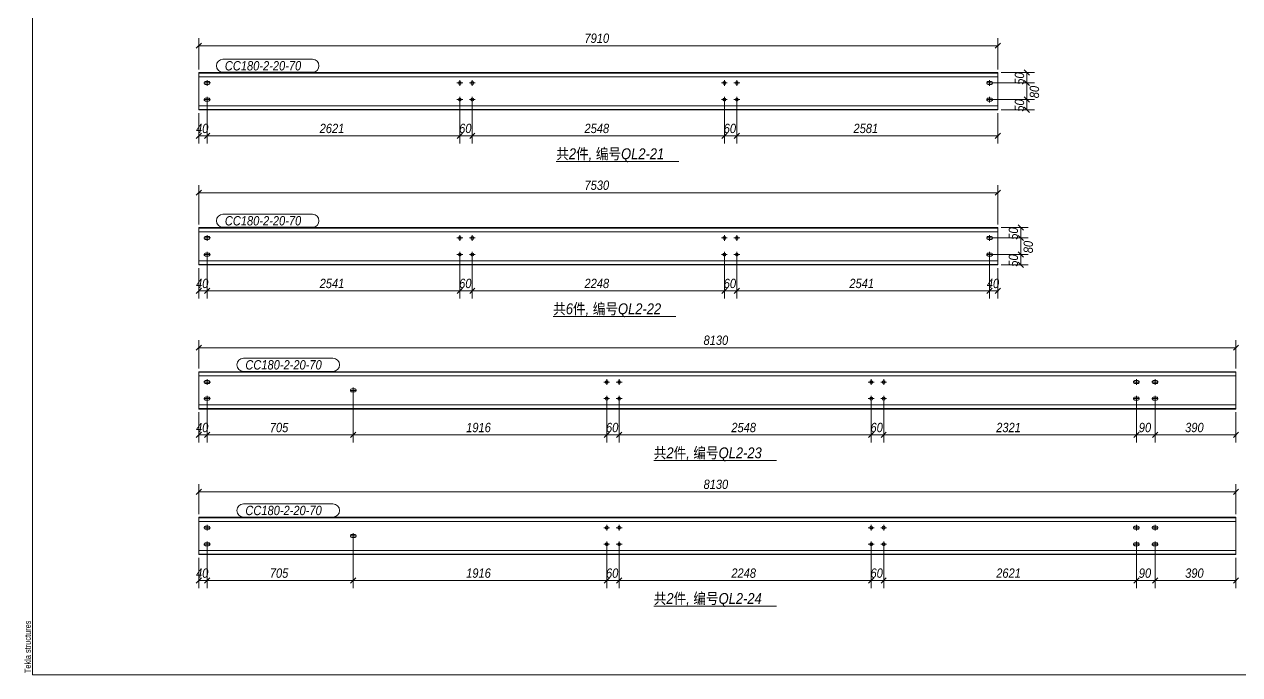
# Model space of a CAD drawing. Extents: x 857 to 4439, y -1249 to 4637.
# Drawn here: x 2055.2 to 2445.9, y 3196.1 to 3405.1 of the extents above; entities that cross this region are included whole.
import ezdxf

# ---------------------------------------------------------------- set-up
doc = ezdxf.new("R2010")
doc.units = 0
doc.header["$LTSCALE"] = 1000
doc.header["$MEASUREMENT"] = 0
doc.linetypes.add('XKITLINE00', pattern=[0])
doc.linetypes.add('XKITLINE02', pattern=[4, 2, -2])
for name, color, linetype, lineweight in [('Bolt', 7, 'Continuous', 0), ('DrawingSheet', 5, 'Continuous', 0), ('OtherObjectType', 1, 'Continuous', 0), ('Part', 2, 'Continuous', 0), ('PartMark', 3, 'Continuous', 0), ('Z-DIMENSIONS', 1, 'Continuous', 0)]:
    doc.layers.add(name, color=color, linetype=linetype, lineweight=lineweight)
doc.styles.add('Arial', font='arial.ttf')
doc.styles.add('Arial Italic', font='ariali.ttf')

# ---------------------------------------------------------------- blocks, each defined once
blk = doc.blocks.new('墙面檩条2C')
at = {"layer": 'Bolt', "color": 3, "linetype": 'XKITLINE00', "lineweight": 0}
for p, q in [((60.36, 195.47), (60.26, 195.32)), ((60.51, 195.57), (60.36, 195.47)), ((60.69, 195.61), (60.51, 195.57)), ((61.63, 195.61), (60.69, 195.61)), ((61.16, 196.07), (61.16, 194.21)), ((61.8, 195.57), (61.63, 195.61)), ((61.96, 195.47), (61.8, 195.57)), ((62.06, 195.32), (61.96, 195.47)), ((142.42, 194.21), (142.42, 196.07)), ((146.42, 194.21), (146.42, 196.07)), ((227.45, 194.21), (227.45, 196.07)), ((231.45, 194.21), (231.45, 196.07)), ((311.91, 195.47), (311.81, 195.32)), ((312.07, 195.57), (311.91, 195.47)), ((312.24, 195.61), (312.07, 195.57)), ((313.18, 195.61), (312.24, 195.61)), ((312.71, 194.21), (312.71, 196.07)), ((313.36, 195.57), (313.18, 195.61)), ((313.51, 195.47), (313.36, 195.57)), ((313.61, 195.32), (313.51, 195.47)), ((60.26, 195.32), (60.23, 195.14)), ((60.23, 195.14), (60.23, 195.14)), ((60.23, 195.14), (60.26, 194.96)), ((62.09, 195.14), (60.23, 195.14)), ((60.26, 194.96), (60.36, 194.81)), ((60.36, 194.81), (60.51, 194.71)), ((60.51, 194.71), (60.69, 194.67)), ((60.69, 194.67), (61.63, 194.67)), ((61.63, 194.67), (61.8, 194.71)), ((61.8, 194.71), (61.96, 194.81)), ((61.96, 194.81), (62.06, 194.96)), ((62.09, 195.14), (62.06, 195.32)), ((62.06, 194.96), (62.09, 195.14)), ((62.09, 195.14), (62.09, 195.14)), ((141.48, 195.14), (143.35, 195.14)), ((145.48, 195.14), (147.35, 195.14)), ((226.52, 195.14), (228.38, 195.14)), ((230.52, 195.14), (232.38, 195.14)), ((311.81, 195.32), (311.78, 195.14)), ((311.78, 195.14), (311.78, 195.14)), ((311.78, 195.14), (311.81, 194.96)), ((311.78, 195.14), (313.64, 195.14)), ((311.81, 194.96), (311.91, 194.81)), ((311.91, 194.81), (312.07, 194.71)), ((312.07, 194.71), (312.24, 194.67)), ((312.24, 194.67), (313.18, 194.67)), ((313.18, 194.67), (313.36, 194.71)), ((313.36, 194.71), (313.51, 194.81)), ((313.51, 194.81), (313.61, 194.96)), ((313.64, 195.14), (313.61, 195.32)), ((313.61, 194.96), (313.64, 195.14)), ((313.64, 195.14), (313.64, 195.14)), ((60.26, 189.99), (60.23, 189.81)), ((60.23, 189.81), (60.23, 189.81)), ((60.23, 189.81), (60.26, 189.63)), ((62.09, 189.81), (60.23, 189.81)), ((60.36, 190.14), (60.26, 189.99)), ((60.26, 189.63), (60.36, 189.48)), ((60.51, 190.24), (60.36, 190.14)), ((60.36, 189.48), (60.51, 189.38)), ((60.69, 190.27), (60.51, 190.24)), ((60.51, 189.38), (60.69, 189.34)), ((61.63, 190.27), (60.69, 190.27)), ((60.69, 189.34), (61.63, 189.34)), ((61.16, 190.74), (61.16, 188.87)), ((61.8, 190.24), (61.63, 190.27)), ((61.63, 189.34), (61.8, 189.38)), ((61.96, 190.14), (61.8, 190.24)), ((61.8, 189.38), (61.96, 189.48)), ((62.06, 189.99), (61.96, 190.14)), ((61.96, 189.48), (62.06, 189.63)), ((62.09, 189.81), (62.06, 189.99)), ((62.06, 189.63), (62.09, 189.81)), ((62.09, 189.81), (62.09, 189.81)), ((141.48, 189.81), (143.35, 189.81)), ((142.42, 188.87), (142.42, 190.74)), ((145.48, 189.81), (147.35, 189.81)), ((146.42, 188.87), (146.42, 190.74)), ((226.52, 189.81), (228.38, 189.81)), ((227.45, 188.87), (227.45, 190.74)), ((230.52, 189.81), (232.38, 189.81)), ((231.45, 188.87), (231.45, 190.74)), ((311.81, 189.99), (311.78, 189.81)), ((311.78, 189.81), (311.78, 189.81)), ((311.78, 189.81), (311.81, 189.63)), ((311.78, 189.81), (313.64, 189.81)), ((311.91, 190.14), (311.81, 189.99)), ((311.81, 189.63), (311.91, 189.48)), ((312.07, 190.24), (311.91, 190.14)), ((311.91, 189.48), (312.07, 189.38)), ((312.24, 190.27), (312.07, 190.24)), ((312.07, 189.38), (312.24, 189.34)), ((313.18, 190.27), (312.24, 190.27)), ((312.24, 189.34), (313.18, 189.34)), ((312.71, 188.87), (312.71, 190.74)), ((313.36, 190.24), (313.18, 190.27)), ((313.18, 189.34), (313.36, 189.38)), ((313.51, 190.14), (313.36, 190.24)), ((313.36, 189.38), (313.51, 189.48)), ((313.61, 189.99), (313.51, 190.14)), ((313.51, 189.48), (313.61, 189.63)), ((313.64, 189.81), (313.61, 189.99)), ((313.61, 189.63), (313.64, 189.81)), ((313.64, 189.81), (313.64, 189.81)), ((60.26, 145.51), (60.23, 145.33)), ((60.23, 145.33), (60.23, 145.33)), ((60.23, 145.33), (60.26, 145.15)), ((60.23, 145.33), (62.09, 145.33)), ((60.36, 145.66), (60.26, 145.51)), ((60.26, 145.15), (60.36, 145)), ((60.51, 145.76), (60.36, 145.66)), ((60.36, 145), (60.51, 144.9)), ((60.69, 145.8), (60.51, 145.76)), ((60.51, 144.9), (60.69, 144.86)), ((61.63, 145.8), (60.69, 145.8)), ((60.69, 144.86), (61.63, 144.86)), ((61.16, 144.4), (61.16, 146.26)), ((61.8, 145.76), (61.63, 145.8)), ((61.63, 144.86), (61.8, 144.9)), ((61.96, 145.66), (61.8, 145.76)), ((61.8, 144.9), (61.96, 145)), ((62.06, 145.51), (61.96, 145.66)), ((61.96, 145), (62.06, 145.15)), ((62.09, 145.33), (62.06, 145.51)), ((62.06, 145.15), (62.09, 145.33)), ((62.09, 145.33), (62.09, 145.33)), ((141.48, 145.33), (143.35, 145.33)), ((142.42, 144.4), (142.42, 146.26)), ((145.48, 145.33), (147.35, 145.33)), ((146.42, 144.4), (146.42, 146.26)), ((226.52, 145.33), (228.38, 145.33)), ((227.45, 144.4), (227.45, 146.26)), ((230.52, 145.33), (232.38, 145.33)), ((231.45, 144.4), (231.45, 146.26)), ((311.81, 145.51), (311.78, 145.33)), ((311.78, 145.33), (311.78, 145.33)), ((311.78, 145.33), (311.81, 145.15)), ((311.78, 145.33), (313.64, 145.33)), ((311.91, 145.66), (311.81, 145.51)), ((311.81, 145.15), (311.91, 145)), ((312.07, 145.76), (311.91, 145.66)), ((311.91, 145), (312.07, 144.9)), ((312.24, 145.8), (312.07, 145.76)), ((312.07, 144.9), (312.24, 144.86)), ((313.18, 145.8), (312.24, 145.8)), ((312.24, 144.86), (313.18, 144.86)), ((312.71, 144.4), (312.71, 146.26)), ((313.36, 145.76), (313.18, 145.8)), ((313.18, 144.86), (313.36, 144.9)), ((313.51, 145.66), (313.36, 145.76)), ((313.36, 144.9), (313.51, 145)), ((313.61, 145.51), (313.51, 145.66)), ((313.51, 145), (313.61, 145.15)), ((313.64, 145.33), (313.61, 145.51)), ((313.61, 145.15), (313.64, 145.33)), ((313.64, 145.33), (313.64, 145.33)), ((61.16, 139.06), (61.16, 140.93)), ((142.42, 139.06), (142.42, 140.93)), ((146.42, 139.06), (146.42, 140.93)), ((227.45, 139.06), (227.45, 140.93)), ((231.45, 139.06), (231.45, 140.93)), ((312.71, 139.06), (312.71, 140.93)), ((60.26, 140.18), (60.23, 140)), ((60.23, 140), (60.23, 140)), ((60.23, 140), (60.26, 139.82)), ((60.23, 140), (62.09, 140)), ((60.36, 140.33), (60.26, 140.18)), ((60.26, 139.82), (60.36, 139.67)), ((60.51, 140.43), (60.36, 140.33)), ((60.36, 139.67), (60.51, 139.57)), ((60.69, 140.46), (60.51, 140.43)), ((60.51, 139.57), (60.69, 139.53)), ((61.63, 140.46), (60.69, 140.46)), ((60.69, 139.53), (61.63, 139.53)), ((61.8, 140.43), (61.63, 140.46)), ((61.63, 139.53), (61.8, 139.57)), ((61.96, 140.33), (61.8, 140.43)), ((61.8, 139.57), (61.96, 139.67)), ((62.06, 140.18), (61.96, 140.33)), ((61.96, 139.67), (62.06, 139.82)), ((62.09, 140), (62.06, 140.18)), ((62.06, 139.82), (62.09, 140)), ((62.09, 140), (62.09, 140)), ((141.48, 140), (143.35, 140)), ((145.48, 140), (147.35, 140)), ((226.52, 140), (228.38, 140)), ((230.52, 140), (232.38, 140)), ((311.81, 140.18), (311.78, 140)), ((311.78, 140), (311.78, 140)), ((311.78, 140), (311.81, 139.82)), ((311.78, 140), (313.64, 140)), ((311.91, 140.33), (311.81, 140.18)), ((311.81, 139.82), (311.91, 139.67)), ((312.07, 140.43), (311.91, 140.33)), ((311.91, 139.67), (312.07, 139.57)), ((312.24, 140.46), (312.07, 140.43)), ((312.07, 139.57), (312.24, 139.53)), ((313.18, 140.46), (312.24, 140.46)), ((312.24, 139.53), (313.18, 139.53)), ((313.36, 140.43), (313.18, 140.46)), ((313.18, 139.53), (313.36, 139.57)), ((313.51, 140.33), (313.36, 140.43)), ((313.36, 139.57), (313.51, 139.67)), ((313.61, 140.18), (313.51, 140.33)), ((313.51, 139.67), (313.61, 139.82)), ((313.64, 140), (313.61, 140.18)), ((313.61, 139.82), (313.64, 140)), ((313.64, 140), (313.64, 140)), ((60.26, 99.21), (60.23, 99.03)), ((60.23, 99.03), (60.23, 99.03)), ((60.23, 99.03), (60.26, 98.86)), ((62.09, 99.03), (60.23, 99.03)), ((60.36, 99.36), (60.26, 99.21)), ((60.26, 98.86), (60.36, 98.7)), ((60.51, 99.47), (60.36, 99.36)), ((60.36, 98.7), (60.51, 98.6)), ((60.69, 99.5), (60.51, 99.47)), ((60.51, 98.6), (60.69, 98.57)), ((61.63, 99.5), (60.69, 99.5)), ((60.69, 98.57), (61.63, 98.57)), ((61.16, 99.97), (61.16, 98.1)), ((61.8, 99.47), (61.63, 99.5)), ((61.63, 98.57), (61.8, 98.6)), ((61.96, 99.36), (61.8, 99.47)), ((61.8, 98.6), (61.96, 98.7)), ((62.06, 99.21), (61.96, 99.36)), ((61.96, 98.7), (62.06, 98.86)), ((62.09, 99.03), (62.06, 99.21)), ((62.06, 98.86), (62.09, 99.03)), ((62.09, 99.03), (62.09, 99.03)), ((188.69, 99.03), (190.56, 99.03)), ((189.62, 98.1), (189.62, 99.97)), ((192.69, 99.03), (194.56, 99.03)), ((193.62, 98.1), (193.62, 99.97)), ((273.72, 99.03), (275.59, 99.03)), ((274.66, 98.1), (274.66, 99.97)), ((277.72, 99.03), (279.59, 99.03)), ((278.66, 98.1), (278.66, 99.97)), ((359.02, 99.21), (358.98, 99.03)), ((358.98, 99.03), (358.98, 99.03)), ((358.98, 99.03), (359.02, 98.86)), ((360.85, 99.03), (358.98, 99.03)), ((359.12, 99.36), (359.02, 99.21)), ((359.02, 98.86), (359.12, 98.7)), ((359.27, 99.47), (359.12, 99.36)), ((359.12, 98.7), (359.27, 98.6)), ((359.45, 99.5), (359.27, 99.47)), ((359.27, 98.6), (359.45, 98.57)), ((360.38, 99.5), (359.45, 99.5)), ((359.45, 98.57), (360.38, 98.57)), ((359.92, 99.97), (359.92, 98.1)), ((360.56, 99.47), (360.38, 99.5)), ((360.38, 98.57), (360.56, 98.6)), ((360.71, 99.36), (360.56, 99.47)), ((360.56, 98.6), (360.71, 98.7)), ((360.81, 99.21), (360.71, 99.36)), ((360.71, 98.7), (360.81, 98.86)), ((360.85, 99.03), (360.81, 99.21)), ((360.81, 98.86), (360.85, 99.03)), ((360.85, 99.03), (360.85, 99.03)), ((365.02, 99.21), (364.98, 99.03)), ((364.98, 99.03), (364.98, 99.03)), ((364.98, 99.03), (365.02, 98.86)), ((366.85, 99.03), (364.98, 99.03)), ((365.12, 99.36), (365.02, 99.21)), ((365.02, 98.86), (365.12, 98.7)), ((365.27, 99.47), (365.12, 99.36)), ((365.12, 98.7), (365.27, 98.6)), ((365.45, 99.5), (365.27, 99.47)), ((365.27, 98.6), (365.45, 98.57)), ((366.38, 99.5), (365.45, 99.5)), ((365.45, 98.57), (366.38, 98.57)), ((365.92, 99.97), (365.92, 98.1)), ((366.56, 99.47), (366.38, 99.5)), ((366.38, 98.57), (366.56, 98.6)), ((366.71, 99.36), (366.56, 99.47)), ((366.56, 98.6), (366.71, 98.7)), ((366.81, 99.21), (366.71, 99.36)), ((366.71, 98.7), (366.81, 98.86)), ((366.85, 99.03), (366.81, 99.21)), ((366.81, 98.86), (366.85, 99.03)), ((366.85, 99.03), (366.85, 99.03)), ((60.26, 93.88), (60.23, 93.7)), ((60.36, 94.03), (60.26, 93.88)), ((60.51, 94.13), (60.36, 94.03)), ((60.69, 94.17), (60.51, 94.13)), ((61.63, 94.17), (60.69, 94.17)), ((61.16, 94.63), (61.16, 92.77)), ((61.8, 94.13), (61.63, 94.17)), ((61.96, 94.03), (61.8, 94.13)), ((62.06, 93.88), (61.96, 94.03)), ((62.09, 93.7), (62.06, 93.88)), ((107.23, 96.37), (107.26, 96.55)), ((107.26, 96.19), (107.23, 96.37)), ((107.23, 96.37), (107.23, 96.37)), ((107.23, 96.37), (109.09, 96.37)), ((107.26, 96.55), (107.36, 96.7)), ((107.36, 96.04), (107.26, 96.19)), ((107.36, 96.7), (107.51, 96.8)), ((107.51, 95.94), (107.36, 96.04)), ((107.51, 96.8), (107.69, 96.83)), ((107.69, 95.9), (107.51, 95.94)), ((107.69, 96.83), (108.63, 96.83)), ((108.63, 95.9), (107.69, 95.9)), ((108.16, 97.3), (108.16, 95.43)), ((108.63, 96.83), (108.8, 96.8)), ((108.8, 95.94), (108.63, 95.9)), ((108.8, 96.8), (108.96, 96.7)), ((108.96, 96.04), (108.8, 95.94)), ((108.96, 96.7), (109.06, 96.55)), ((109.06, 96.19), (108.96, 96.04)), ((109.06, 96.55), (109.09, 96.37)), ((109.09, 96.37), (109.06, 96.19)), ((109.09, 96.37), (109.09, 96.37)), ((189.62, 92.77), (189.62, 94.63)), ((193.62, 92.77), (193.62, 94.63)), ((274.66, 92.77), (274.66, 94.63)), ((278.66, 92.77), (278.66, 94.63)), ((359.02, 93.88), (358.98, 93.7)), ((359.12, 94.03), (359.02, 93.88)), ((359.27, 94.13), (359.12, 94.03)), ((359.45, 94.17), (359.27, 94.13)), ((360.38, 94.17), (359.45, 94.17)), ((359.92, 94.63), (359.92, 92.77)), ((360.56, 94.13), (360.38, 94.17)), ((360.71, 94.03), (360.56, 94.13)), ((360.81, 93.88), (360.71, 94.03)), ((360.85, 93.7), (360.81, 93.88)), ((365.02, 93.88), (364.98, 93.7)), ((365.12, 94.03), (365.02, 93.88)), ((365.27, 94.13), (365.12, 94.03)), ((365.45, 94.17), (365.27, 94.13)), ((366.38, 94.17), (365.45, 94.17)), ((365.92, 94.63), (365.92, 92.77)), ((366.56, 94.13), (366.38, 94.17)), ((366.71, 94.03), (366.56, 94.13)), ((366.81, 93.88), (366.71, 94.03)), ((366.85, 93.7), (366.81, 93.88)), ((60.23, 93.7), (60.23, 93.7)), ((60.23, 93.7), (60.26, 93.52)), ((62.09, 93.7), (60.23, 93.7)), ((60.26, 93.52), (60.36, 93.37)), ((60.36, 93.37), (60.51, 93.27)), ((60.51, 93.27), (60.69, 93.23)), ((60.69, 93.23), (61.63, 93.23)), ((61.63, 93.23), (61.8, 93.27)), ((61.8, 93.27), (61.96, 93.37)), ((61.96, 93.37), (62.06, 93.52)), ((62.06, 93.52), (62.09, 93.7)), ((62.09, 93.7), (62.09, 93.7)), ((188.69, 93.7), (190.56, 93.7)), ((192.69, 93.7), (194.56, 93.7)), ((273.72, 93.7), (275.59, 93.7)), ((277.72, 93.7), (279.59, 93.7)), ((358.98, 93.7), (358.98, 93.7)), ((358.98, 93.7), (359.02, 93.52)), ((360.85, 93.7), (358.98, 93.7)), ((359.02, 93.52), (359.12, 93.37)), ((359.12, 93.37), (359.27, 93.27)), ((359.27, 93.27), (359.45, 93.23)), ((359.45, 93.23), (360.38, 93.23)), ((360.38, 93.23), (360.56, 93.27)), ((360.56, 93.27), (360.71, 93.37)), ((360.71, 93.37), (360.81, 93.52)), ((360.81, 93.52), (360.85, 93.7)), ((360.85, 93.7), (360.85, 93.7)), ((364.98, 93.7), (364.98, 93.7)), ((364.98, 93.7), (365.02, 93.52)), ((366.85, 93.7), (364.98, 93.7)), ((365.02, 93.52), (365.12, 93.37)), ((365.12, 93.37), (365.27, 93.27)), ((365.27, 93.27), (365.45, 93.23)), ((365.45, 93.23), (366.38, 93.23)), ((366.38, 93.23), (366.56, 93.27)), ((366.56, 93.27), (366.71, 93.37)), ((366.71, 93.37), (366.81, 93.52)), ((366.81, 93.52), (366.85, 93.7)), ((366.85, 93.7), (366.85, 93.7)), ((60.26, 52.42), (60.23, 52.24)), ((60.23, 52.24), (60.23, 52.24)), ((60.23, 52.24), (60.26, 52.06)), ((60.23, 52.24), (62.09, 52.24)), ((60.36, 52.57), (60.26, 52.42)), ((60.26, 52.06), (60.36, 51.91)), ((60.51, 52.67), (60.36, 52.57)), ((60.36, 51.91), (60.51, 51.81)), ((60.69, 52.71), (60.51, 52.67)), ((60.51, 51.81), (60.69, 51.77)), ((61.63, 52.71), (60.69, 52.71)), ((60.69, 51.77), (61.63, 51.77)), ((61.16, 51.31), (61.16, 53.17)), ((61.8, 52.67), (61.63, 52.71)), ((61.63, 51.77), (61.8, 51.81)), ((61.96, 52.57), (61.8, 52.67)), ((61.8, 51.81), (61.96, 51.91)), ((62.06, 52.42), (61.96, 52.57)), ((61.96, 51.91), (62.06, 52.06)), ((62.09, 52.24), (62.06, 52.42)), ((62.06, 52.06), (62.09, 52.24)), ((62.09, 52.24), (62.09, 52.24)), ((188.69, 52.24), (190.56, 52.24)), ((189.62, 51.31), (189.62, 53.17)), ((192.69, 52.24), (194.56, 52.24)), ((193.62, 51.31), (193.62, 53.17)), ((273.72, 52.24), (275.59, 52.24)), ((274.66, 51.31), (274.66, 53.17)), ((277.72, 52.24), (279.59, 52.24)), ((278.66, 51.31), (278.66, 53.17)), ((359.02, 52.42), (358.98, 52.24)), ((358.98, 52.24), (358.98, 52.24)), ((358.98, 52.24), (359.02, 52.06)), ((358.98, 52.24), (360.85, 52.24)), ((359.12, 52.57), (359.02, 52.42)), ((359.02, 52.06), (359.12, 51.91)), ((359.27, 52.67), (359.12, 52.57)), ((359.12, 51.91), (359.27, 51.81)), ((359.45, 52.71), (359.27, 52.67)), ((359.27, 51.81), (359.45, 51.77)), ((360.38, 52.71), (359.45, 52.71)), ((359.45, 51.77), (360.38, 51.77)), ((359.92, 51.31), (359.92, 53.17)), ((360.56, 52.67), (360.38, 52.71)), ((360.38, 51.77), (360.56, 51.81)), ((360.71, 52.57), (360.56, 52.67)), ((360.56, 51.81), (360.71, 51.91)), ((360.81, 52.42), (360.71, 52.57)), ((360.71, 51.91), (360.81, 52.06)), ((360.85, 52.24), (360.81, 52.42)), ((360.81, 52.06), (360.85, 52.24)), ((360.85, 52.24), (360.85, 52.24)), ((365.02, 52.42), (364.98, 52.24)), ((364.98, 52.24), (364.98, 52.24)), ((364.98, 52.24), (365.02, 52.06)), ((364.98, 52.24), (366.85, 52.24)), ((365.12, 52.57), (365.02, 52.42)), ((365.02, 52.06), (365.12, 51.91)), ((365.27, 52.67), (365.12, 52.57)), ((365.12, 51.91), (365.27, 51.81)), ((365.45, 52.71), (365.27, 52.67)), ((365.27, 51.81), (365.45, 51.77)), ((366.38, 52.71), (365.45, 52.71)), ((365.45, 51.77), (366.38, 51.77)), ((365.92, 51.31), (365.92, 53.17)), ((366.56, 52.67), (366.38, 52.71)), ((366.38, 51.77), (366.56, 51.81)), ((366.71, 52.57), (366.56, 52.67)), ((366.56, 51.81), (366.71, 51.91)), ((366.81, 52.42), (366.71, 52.57)), ((366.71, 51.91), (366.81, 52.06)), ((366.85, 52.24), (366.81, 52.42)), ((366.81, 52.06), (366.85, 52.24)), ((366.85, 52.24), (366.85, 52.24)), ((60.26, 47.09), (60.23, 46.91)), ((60.23, 46.91), (60.23, 46.91)), ((60.23, 46.91), (60.26, 46.73)), ((60.23, 46.91), (62.09, 46.91)), ((60.36, 47.24), (60.26, 47.09)), ((60.51, 47.34), (60.36, 47.24)), ((60.69, 47.37), (60.51, 47.34)), ((61.63, 47.37), (60.69, 47.37)), ((61.16, 45.97), (61.16, 47.84)), ((61.8, 47.34), (61.63, 47.37)), ((61.96, 47.24), (61.8, 47.34)), ((62.06, 47.09), (61.96, 47.24)), ((62.09, 46.91), (62.06, 47.09)), ((62.06, 46.73), (62.09, 46.91)), ((62.09, 46.91), (62.09, 46.91)), ((107.26, 49.75), (107.23, 49.57)), ((107.23, 49.57), (107.23, 49.57)), ((107.23, 49.57), (107.26, 49.4)), ((107.23, 49.57), (109.09, 49.57)), ((107.36, 49.9), (107.26, 49.75)), ((107.26, 49.4), (107.36, 49.24)), ((107.51, 50.01), (107.36, 49.9)), ((107.36, 49.24), (107.51, 49.14)), ((107.69, 50.04), (107.51, 50.01)), ((107.51, 49.14), (107.69, 49.11)), ((108.63, 50.04), (107.69, 50.04)), ((107.69, 49.11), (108.63, 49.11)), ((108.16, 48.64), (108.16, 50.51)), ((108.8, 50.01), (108.63, 50.04)), ((108.63, 49.11), (108.8, 49.14)), ((108.96, 49.9), (108.8, 50.01)), ((108.8, 49.14), (108.96, 49.24)), ((109.06, 49.75), (108.96, 49.9)), ((108.96, 49.24), (109.06, 49.4)), ((109.09, 49.57), (109.06, 49.75)), ((109.06, 49.4), (109.09, 49.57)), ((109.09, 49.57), (109.09, 49.57)), ((188.69, 46.91), (190.56, 46.91)), ((189.62, 45.97), (189.62, 47.84)), ((192.69, 46.91), (194.56, 46.91)), ((193.62, 45.97), (193.62, 47.84)), ((273.72, 46.91), (275.59, 46.91)), ((274.66, 45.97), (274.66, 47.84)), ((277.72, 46.91), (279.59, 46.91)), ((278.66, 45.97), (278.66, 47.84)), ((359.02, 47.09), (358.98, 46.91)), ((358.98, 46.91), (358.98, 46.91)), ((358.98, 46.91), (359.02, 46.73)), ((358.98, 46.91), (360.85, 46.91)), ((359.12, 47.24), (359.02, 47.09)), ((359.27, 47.34), (359.12, 47.24)), ((359.45, 47.37), (359.27, 47.34)), ((360.38, 47.37), (359.45, 47.37)), ((359.92, 45.97), (359.92, 47.84)), ((360.56, 47.34), (360.38, 47.37)), ((360.71, 47.24), (360.56, 47.34)), ((360.81, 47.09), (360.71, 47.24)), ((360.85, 46.91), (360.81, 47.09)), ((360.81, 46.73), (360.85, 46.91)), ((360.85, 46.91), (360.85, 46.91)), ((365.02, 47.09), (364.98, 46.91)), ((364.98, 46.91), (364.98, 46.91)), ((364.98, 46.91), (365.02, 46.73)), ((364.98, 46.91), (366.85, 46.91)), ((365.12, 47.24), (365.02, 47.09)), ((365.27, 47.34), (365.12, 47.24)), ((365.45, 47.37), (365.27, 47.34)), ((366.38, 47.37), (365.45, 47.37)), ((365.92, 45.97), (365.92, 47.84)), ((366.56, 47.34), (366.38, 47.37)), ((366.71, 47.24), (366.56, 47.34)), ((366.81, 47.09), (366.71, 47.24)), ((366.85, 46.91), (366.81, 47.09)), ((366.81, 46.73), (366.85, 46.91)), ((366.85, 46.91), (366.85, 46.91)), ((60.26, 46.73), (60.36, 46.58)), ((60.36, 46.58), (60.51, 46.48)), ((60.51, 46.48), (60.69, 46.44)), ((60.69, 46.44), (61.63, 46.44)), ((61.63, 46.44), (61.8, 46.48)), ((61.8, 46.48), (61.96, 46.58)), ((61.96, 46.58), (62.06, 46.73)), ((359.02, 46.73), (359.12, 46.58)), ((359.12, 46.58), (359.27, 46.48)), ((359.27, 46.48), (359.45, 46.44)), ((359.45, 46.44), (360.38, 46.44)), ((360.38, 46.44), (360.56, 46.48)), ((360.56, 46.48), (360.71, 46.58)), ((360.71, 46.58), (360.81, 46.73)), ((365.02, 46.73), (365.12, 46.58)), ((365.12, 46.58), (365.27, 46.48)), ((365.27, 46.48), (365.45, 46.44)), ((365.45, 46.44), (366.38, 46.44)), ((366.38, 46.44), (366.56, 46.48)), ((366.56, 46.48), (366.71, 46.58)), ((366.71, 46.58), (366.81, 46.73))]:
    blk.add_line(p, q, dxfattribs=at)
for centre in [(142.42, 195.14), (146.42, 195.14), (227.45, 195.14), (231.45, 195.14), (142.42, 189.81), (146.42, 189.81), (227.45, 189.81), (231.45, 189.81), (142.42, 145.33), (146.42, 145.33), (227.45, 145.33), (231.45, 145.33), (142.42, 140), (146.42, 140), (227.45, 140), (231.45, 140), (189.62, 99.03), (193.62, 99.03), (274.66, 99.03), (278.66, 99.03), (189.62, 93.7), (193.62, 93.7), (274.66, 93.7), (278.66, 93.7), (189.62, 52.24), (193.62, 52.24), (274.66, 52.24), (278.66, 52.24), (189.62, 46.91), (193.62, 46.91), (274.66, 46.91), (278.66, 46.91)]:
    blk.add_circle(centre, 0.467, dxfattribs=at)
at = {"layer": 'DrawingSheet', "color": 5, "linetype": 'XKITLINE00', "lineweight": 0}
for p, q in [((5, 415), (5, 5)), ((5, 5), (589, 5))]:
    blk.add_line(p, q, dxfattribs=at)
at = {"layer": 'OtherObjectType', "color": 1, "linetype": 'XKITLINE00', "lineweight": 0}
for p, q in [((173.4, 169.89), (212.81, 169.89)), ((172.41, 120.08), (211.83, 120.08)), ((204.75, 73.78), (244.17, 73.78)), ((204.75, 26.99), (244.17, 26.99))]:
    blk.add_line(p, q, dxfattribs=at)
at = {"layer": 'Part', "color": 2, "linetype": 'XKITLINE00', "lineweight": 0}
for p, q in [((58.49, 186.47), (58.49, 198.47)), ((101.85, 198.47), (58.49, 198.47)), ((101.85, 197.14), (58.49, 197.14)), ((186.88, 198.47), (101.95, 198.47)), ((186.88, 197.14), (101.95, 197.14)), ((271.92, 198.47), (186.98, 198.47)), ((271.92, 197.14), (186.98, 197.14)), ((315.38, 198.47), (272.02, 198.47)), ((315.38, 197.14), (272.02, 197.14)), ((315.38, 186.47), (315.38, 198.47)), ((101.85, 187.81), (58.49, 187.81)), ((186.88, 187.81), (101.95, 187.81)), ((271.92, 187.81), (186.98, 187.81)), ((315.38, 187.81), (272.02, 187.81)), ((101.85, 186.47), (58.49, 186.47)), ((186.88, 186.47), (101.95, 186.47)), ((271.92, 186.47), (186.98, 186.47)), ((315.38, 186.47), (272.02, 186.47)), ((58.49, 136.66), (58.49, 148.66)), ((101.85, 148.66), (58.49, 148.66)), ((186.88, 148.66), (101.95, 148.66)), ((271.92, 148.66), (186.98, 148.66)), ((315.38, 148.66), (272.02, 148.66)), ((315.38, 136.66), (315.38, 148.66)), ((101.85, 147.33), (58.49, 147.33)), ((186.88, 147.33), (101.95, 147.33)), ((271.92, 147.33), (186.98, 147.33)), ((315.38, 147.33), (272.02, 147.33)), ((101.85, 138), (58.49, 138)), ((186.88, 138), (101.95, 138)), ((271.92, 138), (186.98, 138)), ((315.38, 138), (272.02, 138)), ((101.85, 136.66), (58.49, 136.66)), ((186.88, 136.66), (101.95, 136.66)), ((271.92, 136.66), (186.98, 136.66)), ((315.38, 136.66), (272.02, 136.66)), ((58.49, 90.37), (58.49, 102.37)), ((149.06, 102.37), (58.49, 102.37)), ((234.09, 102.37), (149.16, 102.37)), ((319.12, 102.37), (234.19, 102.37)), ((391.92, 102.37), (319.22, 102.37)), ((391.92, 90.37), (391.92, 102.37)), ((149.06, 101.03), (58.49, 101.03)), ((234.09, 101.03), (149.16, 101.03)), ((319.12, 101.03), (234.19, 101.03)), ((391.92, 101.03), (319.22, 101.03)), ((149.06, 91.7), (58.49, 91.7)), ((149.06, 90.37), (58.49, 90.37)), ((234.09, 91.7), (149.16, 91.7)), ((234.09, 90.37), (149.16, 90.37)), ((319.12, 91.7), (234.19, 91.7)), ((319.12, 90.37), (234.19, 90.37)), ((391.92, 91.7), (319.22, 91.7)), ((391.92, 90.37), (319.22, 90.37)), ((58.49, 43.57), (58.49, 55.57)), ((149.06, 55.57), (58.49, 55.57)), ((234.09, 55.57), (149.16, 55.57)), ((319.12, 55.57), (234.19, 55.57)), ((391.92, 55.57), (319.22, 55.57)), ((391.92, 43.57), (391.92, 55.57)), ((149.06, 54.24), (58.49, 54.24)), ((234.09, 54.24), (149.16, 54.24)), ((319.12, 54.24), (234.19, 54.24)), ((391.92, 54.24), (319.22, 54.24)), ((149.06, 44.91), (58.49, 44.91)), ((149.06, 43.57), (58.49, 43.57)), ((234.09, 44.91), (149.16, 44.91)), ((234.09, 43.57), (149.16, 43.57)), ((319.12, 44.91), (234.19, 44.91)), ((319.12, 43.57), (234.19, 43.57)), ((391.92, 44.91), (319.22, 44.91)), ((391.92, 43.57), (319.22, 43.57))]:
    blk.add_line(p, q, dxfattribs=at)
at = {"layer": 'Part', "color": 7, "linetype": 'XKITLINE02', "lineweight": 0}
for p, q in [((101.85, 198.34), (58.49, 198.34)), ((186.88, 198.34), (101.95, 198.34)), ((271.92, 198.34), (186.98, 198.34)), ((315.38, 198.34), (272.02, 198.34)), ((101.85, 186.61), (58.49, 186.61)), ((186.88, 186.61), (101.95, 186.61)), ((271.92, 186.61), (186.98, 186.61)), ((315.38, 186.61), (272.02, 186.61)), ((101.85, 148.53), (58.49, 148.53)), ((186.88, 148.53), (101.95, 148.53)), ((271.92, 148.53), (186.98, 148.53)), ((315.38, 148.53), (272.02, 148.53)), ((101.85, 136.8), (58.49, 136.8)), ((186.88, 136.8), (101.95, 136.8)), ((271.92, 136.8), (186.98, 136.8)), ((315.38, 136.8), (272.02, 136.8)), ((149.06, 102.23), (58.49, 102.23)), ((234.09, 102.23), (149.16, 102.23)), ((319.12, 102.23), (234.19, 102.23)), ((391.92, 102.23), (319.22, 102.23)), ((149.06, 90.5), (58.49, 90.5)), ((234.09, 90.5), (149.16, 90.5)), ((319.12, 90.5), (234.19, 90.5)), ((391.92, 90.5), (319.22, 90.5)), ((149.06, 55.44), (58.49, 55.44)), ((234.09, 55.44), (149.16, 55.44)), ((319.12, 55.44), (234.19, 55.44)), ((391.92, 55.44), (319.22, 55.44)), ((149.06, 43.71), (58.49, 43.71)), ((234.09, 43.71), (149.16, 43.71)), ((319.12, 43.71), (234.19, 43.71)), ((391.92, 43.71), (319.22, 43.71))]:
    blk.add_line(p, q, dxfattribs=at)
at = {"layer": 'PartMark', "color": 1, "linetype": 'XKITLINE00', "lineweight": 0}
for p, q in [((66.26, 202.77), (95.03, 202.77)), ((66.26, 198.57), (95.03, 198.57)), ((66.26, 152.96), (95.03, 152.96)), ((66.26, 148.76), (95.03, 148.76)), ((72.86, 106.67), (101.63, 106.67)), ((72.86, 102.47), (101.63, 102.47)), ((72.86, 59.87), (101.63, 59.87)), ((72.86, 55.67), (101.63, 55.67))]:
    blk.add_line(p, q, dxfattribs=at)
for centre, start, end in [((66.26, 200.67), 90, 270), ((95.03, 200.67), 270, 90), ((66.26, 150.86), 90, 270), ((95.03, 150.86), 270, 90), ((72.86, 104.57), 90, 270), ((101.63, 104.57), 270, 90), ((72.86, 57.77), 90, 270), ((101.63, 57.77), 270, 90)]:
    blk.add_arc(centre, 2.1, start, end, dxfattribs=at)
at = {"layer": 'Z-DIMENSIONS', "color": 4, "linetype": 'XKITLINE00', "lineweight": 0}
for p, q in [((59.34, 207.97), (57.64, 206.28)), ((58.49, 199.47), (58.49, 209.53)), ((58.49, 207.13), (315.38, 207.13)), ((316.23, 207.97), (314.53, 206.28)), ((315.38, 199.47), (315.38, 209.53)), ((323.86, 199.32), (325.56, 197.63)), ((316.38, 198.47), (327.11, 198.47)), ((323.86, 195.99), (325.56, 194.29)), ((323.86, 195.99), (325.56, 194.29)), ((324.71, 195.14), (324.71, 198.47)), ((313.71, 195.14), (327.11, 195.14)), ((313.71, 195.14), (327.11, 195.14)), ((324.71, 189.81), (324.71, 195.14)), ((61.16, 188.81), (61.16, 175.74)), ((61.16, 188.81), (61.16, 175.74)), ((142.42, 188.81), (142.42, 175.74)), ((142.42, 188.81), (142.42, 175.74)), ((146.42, 188.81), (146.42, 175.74)), ((146.42, 188.81), (146.42, 175.74)), ((227.45, 188.81), (227.45, 175.74)), ((227.45, 188.81), (227.45, 175.74)), ((231.45, 188.81), (231.45, 175.74)), ((231.45, 188.81), (231.45, 175.74)), ((313.71, 189.81), (327.11, 189.81)), ((313.71, 189.81), (327.11, 189.81)), ((323.86, 190.66), (325.56, 188.96)), ((323.86, 190.66), (325.56, 188.96)), ((324.71, 186.47), (324.71, 189.81)), ((58.49, 185.47), (58.49, 175.74)), ((315.38, 185.47), (315.38, 175.74)), ((316.38, 186.47), (327.11, 186.47)), ((323.86, 187.32), (325.56, 185.63)), ((59.34, 178.99), (57.64, 177.29)), ((58.49, 178.14), (61.16, 178.14)), ((62.01, 178.99), (60.31, 177.29)), ((62.01, 178.99), (60.31, 177.29)), ((61.16, 178.14), (142.42, 178.14)), ((143.27, 178.99), (141.57, 177.29)), ((143.27, 178.99), (141.57, 177.29)), ((142.42, 178.14), (146.42, 178.14)), ((147.27, 178.99), (145.57, 177.29)), ((147.27, 178.99), (145.57, 177.29)), ((146.42, 178.14), (227.45, 178.14)), ((228.3, 178.99), (226.6, 177.29)), ((228.3, 178.99), (226.6, 177.29)), ((227.45, 178.14), (231.45, 178.14)), ((232.3, 178.99), (230.6, 177.29)), ((232.3, 178.99), (230.6, 177.29)), ((231.45, 178.14), (315.38, 178.14)), ((316.23, 178.99), (314.53, 177.29)), ((59.34, 160.74), (57.64, 159.04)), ((58.49, 149.66), (58.49, 162.29)), ((316.23, 160.74), (314.53, 159.04)), ((315.38, 149.66), (315.38, 162.29)), ((58.49, 159.89), (315.38, 159.89)), ((316.38, 148.66), (325.14, 148.66)), ((321.9, 149.51), (323.59, 147.81)), ((322.74, 145.33), (322.74, 148.66)), ((313.71, 145.33), (325.14, 145.33)), ((313.71, 145.33), (325.14, 145.33)), ((321.9, 146.18), (323.59, 144.48)), ((321.9, 146.18), (323.59, 144.48)), ((322.74, 140), (322.74, 145.33)), ((321.9, 140.85), (323.59, 139.15)), ((321.9, 140.85), (323.59, 139.15)), ((61.16, 139), (61.16, 125.93)), ((61.16, 139), (61.16, 125.93)), ((142.42, 139), (142.42, 125.93)), ((142.42, 139), (142.42, 125.93)), ((146.42, 139), (146.42, 125.93)), ((146.42, 139), (146.42, 125.93)), ((227.45, 139), (227.45, 125.93)), ((227.45, 139), (227.45, 125.93)), ((231.45, 139), (231.45, 125.93)), ((231.45, 139), (231.45, 125.93)), ((312.71, 139), (312.71, 125.93)), ((312.71, 139), (312.71, 125.93)), ((313.71, 140), (325.14, 140)), ((313.71, 140), (325.14, 140)), ((321.9, 137.51), (323.59, 135.81)), ((322.74, 136.66), (322.74, 140)), ((58.49, 135.66), (58.49, 125.93)), ((315.38, 135.66), (315.38, 125.93)), ((316.38, 136.66), (325.14, 136.66)), ((59.34, 129.18), (57.64, 127.48)), ((62.01, 129.18), (60.31, 127.48)), ((62.01, 129.18), (60.31, 127.48)), ((143.27, 129.18), (141.57, 127.48)), ((143.27, 129.18), (141.57, 127.48)), ((147.27, 129.18), (145.57, 127.48)), ((147.27, 129.18), (145.57, 127.48)), ((228.3, 129.18), (226.6, 127.48)), ((228.3, 129.18), (226.6, 127.48)), ((232.3, 129.18), (230.6, 127.48)), ((232.3, 129.18), (230.6, 127.48)), ((313.56, 129.18), (311.86, 127.48)), ((313.56, 129.18), (311.86, 127.48)), ((316.23, 129.18), (314.53, 127.48)), ((58.49, 128.33), (61.16, 128.33)), ((61.16, 128.33), (142.42, 128.33)), ((142.42, 128.33), (146.42, 128.33)), ((146.42, 128.33), (227.45, 128.33)), ((227.45, 128.33), (231.45, 128.33)), ((231.45, 128.33), (312.71, 128.33)), ((312.71, 128.33), (315.38, 128.33)), ((59.34, 110.93), (57.64, 109.23)), ((58.49, 103.37), (58.49, 112.48)), ((58.49, 110.08), (391.92, 110.08)), ((392.76, 110.93), (391.07, 109.23)), ((391.92, 103.37), (391.92, 112.48)), ((108.16, 95.37), (108.16, 79.63)), ((108.16, 95.37), (108.16, 79.63)), ((61.16, 92.7), (61.16, 79.63)), ((61.16, 92.7), (61.16, 79.63)), ((189.62, 92.7), (189.62, 79.63)), ((189.62, 92.7), (189.62, 79.63)), ((193.62, 92.7), (193.62, 79.63)), ((193.62, 92.7), (193.62, 79.63)), ((274.66, 92.7), (274.66, 79.63)), ((274.66, 92.7), (274.66, 79.63)), ((278.66, 92.7), (278.66, 79.63)), ((278.66, 92.7), (278.66, 79.63)), ((359.92, 92.7), (359.92, 79.63)), ((359.92, 92.7), (359.92, 79.63)), ((365.92, 92.7), (365.92, 79.63)), ((365.92, 92.7), (365.92, 79.63)), ((58.49, 89.37), (58.49, 79.63)), ((391.92, 89.37), (391.92, 79.63)), ((59.34, 82.88), (57.64, 81.19)), ((62.01, 82.88), (60.31, 81.19)), ((62.01, 82.88), (60.31, 81.19)), ((109.01, 82.88), (107.31, 81.19)), ((109.01, 82.88), (107.31, 81.19)), ((190.47, 82.88), (188.77, 81.19)), ((190.47, 82.88), (188.77, 81.19)), ((194.47, 82.88), (192.77, 81.19)), ((194.47, 82.88), (192.77, 81.19)), ((275.5, 82.88), (273.81, 81.19)), ((275.5, 82.88), (273.81, 81.19)), ((279.5, 82.88), (277.81, 81.19)), ((279.5, 82.88), (277.81, 81.19)), ((360.76, 82.88), (359.07, 81.19)), ((360.76, 82.88), (359.07, 81.19)), ((366.76, 82.88), (365.07, 81.19)), ((366.76, 82.88), (365.07, 81.19)), ((392.76, 82.88), (391.07, 81.19)), ((58.49, 82.03), (61.16, 82.03)), ((61.16, 82.03), (108.16, 82.03)), ((108.16, 82.03), (189.62, 82.03)), ((189.62, 82.03), (193.62, 82.03)), ((193.62, 82.03), (274.66, 82.03)), ((274.66, 82.03), (278.66, 82.03)), ((278.66, 82.03), (359.92, 82.03)), ((359.92, 82.03), (365.92, 82.03)), ((365.92, 82.03), (391.92, 82.03)), ((59.34, 64.63), (57.64, 62.94)), ((58.49, 56.57), (58.49, 66.18)), ((58.49, 63.78), (391.92, 63.78)), ((392.76, 64.63), (391.07, 62.94)), ((391.92, 56.57), (391.92, 66.18)), ((108.16, 48.57), (108.16, 32.84)), ((108.16, 48.57), (108.16, 32.84)), ((61.16, 45.91), (61.16, 32.84)), ((61.16, 45.91), (61.16, 32.84)), ((189.62, 45.91), (189.62, 32.84)), ((189.62, 45.91), (189.62, 32.84)), ((193.62, 45.91), (193.62, 32.84)), ((193.62, 45.91), (193.62, 32.84)), ((274.66, 45.91), (274.66, 32.84)), ((274.66, 45.91), (274.66, 32.84)), ((278.66, 45.91), (278.66, 32.84)), ((278.66, 45.91), (278.66, 32.84)), ((359.92, 45.91), (359.92, 32.84)), ((359.92, 45.91), (359.92, 32.84)), ((365.92, 45.91), (365.92, 32.84)), ((365.92, 45.91), (365.92, 32.84)), ((58.49, 42.57), (58.49, 32.84)), ((391.92, 42.57), (391.92, 32.84)), ((59.34, 36.09), (57.64, 34.39)), ((58.49, 35.24), (61.16, 35.24)), ((62.01, 36.09), (60.31, 34.39)), ((62.01, 36.09), (60.31, 34.39)), ((61.16, 35.24), (108.16, 35.24)), ((109.01, 36.09), (107.31, 34.39)), ((109.01, 36.09), (107.31, 34.39)), ((108.16, 35.24), (189.62, 35.24)), ((190.47, 36.09), (188.77, 34.39)), ((190.47, 36.09), (188.77, 34.39)), ((189.62, 35.24), (193.62, 35.24)), ((194.47, 36.09), (192.77, 34.39)), ((194.47, 36.09), (192.77, 34.39)), ((193.62, 35.24), (274.66, 35.24)), ((275.5, 36.09), (273.81, 34.39)), ((275.5, 36.09), (273.81, 34.39)), ((274.66, 35.24), (278.66, 35.24)), ((279.5, 36.09), (277.81, 34.39)), ((279.5, 36.09), (277.81, 34.39)), ((278.66, 35.24), (359.92, 35.24)), ((360.76, 36.09), (359.07, 34.39)), ((360.76, 36.09), (359.07, 34.39)), ((359.92, 35.24), (365.92, 35.24)), ((366.76, 36.09), (365.07, 34.39)), ((366.76, 36.09), (365.07, 34.39)), ((365.92, 35.24), (391.92, 35.24)), ((392.76, 36.09), (391.07, 34.39))]:
    blk.add_line(p, q, dxfattribs=at)
at = {"layer": 'Z-DIMENSIONS', "color": 3}
for p in [(58.49, 207.13), (315.38, 207.13), (324.71, 198.47), (324.71, 195.14), (324.71, 195.14), (324.71, 189.81), (324.71, 189.81), (324.71, 186.47), (58.49, 178.14), (61.16, 178.14), (61.16, 178.14), (142.42, 178.14), (142.42, 178.14), (146.42, 178.14), (146.42, 178.14), (227.45, 178.14), (227.45, 178.14), (231.45, 178.14), (231.45, 178.14), (315.38, 178.14), (58.49, 159.89), (315.38, 159.89), (322.74, 148.66), (322.74, 145.33), (322.74, 145.33), (322.74, 140), (322.74, 140), (322.74, 136.66), (58.49, 128.33), (61.16, 128.33), (61.16, 128.33), (142.42, 128.33), (142.42, 128.33), (146.42, 128.33), (146.42, 128.33), (227.45, 128.33), (227.45, 128.33), (231.45, 128.33), (231.45, 128.33), (312.71, 128.33), (312.71, 128.33), (315.38, 128.33), (58.49, 110.08), (391.92, 110.08), (58.49, 82.03), (61.16, 82.03), (61.16, 82.03), (108.16, 82.03), (108.16, 82.03), (189.62, 82.03), (189.62, 82.03), (193.62, 82.03), (193.62, 82.03), (274.66, 82.03), (274.66, 82.03), (278.66, 82.03), (278.66, 82.03), (359.92, 82.03), (359.92, 82.03), (365.92, 82.03), (365.92, 82.03), (391.92, 82.03), (58.49, 63.78), (391.92, 63.78), (58.49, 35.24), (61.16, 35.24), (61.16, 35.24), (108.16, 35.24), (108.16, 35.24), (189.62, 35.24), (189.62, 35.24), (193.62, 35.24), (193.62, 35.24), (274.66, 35.24), (274.66, 35.24), (278.66, 35.24), (278.66, 35.24), (359.92, 35.24), (359.92, 35.24), (365.92, 35.24), (365.92, 35.24), (391.92, 35.24)]:
    blk.add_point(p, dxfattribs=at)
at = {"layer": 'DrawingSheet', "color": 5, "style": 'Arial', "width": 0.85}
blk.add_text('Tekla structures', height=2, rotation=90, dxfattribs=at).set_placement((4.5, 5.5))
at = {"layer": 'OtherObjectType', "color": 1, "style": 'Arial Italic', "width": 0.85}
for s, p in [('共2件, 编号QL2-21', (173.4, 170.64)), ('共6件, 编号QL2-22', (172.41, 120.83)), ('共2件, 编号QL2-23', (204.75, 74.53)), ('共2件, 编号QL2-24', (204.75, 27.74))]:
    blk.add_text(s, height=3.5, dxfattribs=at).set_placement(p)
at = {"layer": 'PartMark', "color": 7, "style": 'Arial Italic', "width": 0.85}
for p in [(66.86, 199.17), (66.86, 149.36), (73.46, 103.07), (73.46, 56.27)]:
    blk.add_text('CC180-2-20-70', height=3, dxfattribs=at).set_placement(p)
at = {"layer": 'Z-DIMENSIONS', "color": 3, "style": 'Arial Italic', "width": 0.85}
for s, p in [('7910', (182.48, 208.03)), ('40', (57.6, 179.04)), ('2621', (97.34, 179.04)), ('60', (142.19, 179.04)), ('2548', (182.48, 179.04)), ('60', (227.23, 179.04)), ('2581', (268.96, 179.04)), ('7530', (182.48, 160.79)), ('40', (57.6, 129.23)), ('2541', (97.34, 129.23)), ('60', (142.19, 129.23)), ('2248', (182.48, 129.23)), ('60', (227.23, 129.23)), ('2541', (267.63, 129.23)), ('40', (311.82, 129.23)), ('8130', (220.75, 110.98)), ('40', (57.6, 82.93)), ('705', (81.32, 82.93)), ('1916', (144.44, 82.93)), ('60', (189.4, 82.93)), ('2548', (229.69, 82.93)), ('60', (274.43, 82.93)), ('2321', (314.84, 82.93)), ('90', (360.69, 82.93)), ('390', (375.58, 82.93)), ('8130', (220.75, 64.68)), ('40', (57.6, 36.14)), ('705', (81.32, 36.14)), ('1916', (144.44, 36.14)), ('60', (189.4, 36.14)), ('2248', (229.69, 36.14)), ('60', (274.43, 36.14)), ('2621', (314.84, 36.14)), ('90', (360.69, 36.14)), ('390', (375.58, 36.14))]:
    blk.add_text(s, height=3, dxfattribs=at).set_placement(p)
for s, p in [('50', (323.81, 194.58)), ('80', (328.61, 190.25)), ('50', (323.81, 185.92)), ('50', (321.84, 144.77)), ('80', (326.64, 140.44)), ('50', (321.84, 136.11))]:
    blk.add_text(s, height=3, rotation=90.0002, dxfattribs=at).set_placement(p)

msp = doc.modelspace()

# ---------------------------------------------------------------- block references
msp.add_blockref('墙面檩条2C', (2052.82, 3191.08))

doc.saveas('drawing.dxf')
